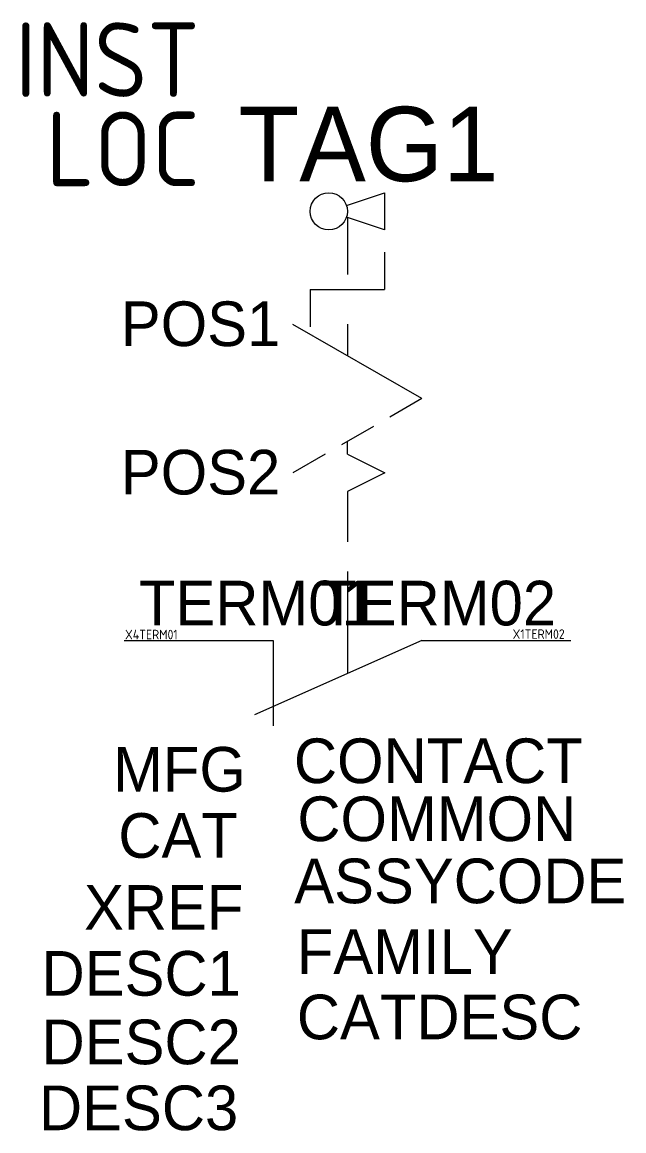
# Model space of a CAD drawing. Header units: millimetres. Extents: x -9.4 to 10.8, y -21.5 to 15.8.
import ezdxf
from ezdxf.enums import TextEntityAlignment as Align

# ---------------------------------------------------------------- set-up
doc = ezdxf.new("R2010")
doc.units = ezdxf.units.MM
doc.styles.add('WD_IEC', font='isocp2.shx', dxfattribs={"width": 0.9, "height": 4})

msp = doc.modelspace()

# ---------------------------------------------------------------- linework, layer by layer
for p, q in [((1.465, 9.606), (2.747, 10.034)), ((2.747, 10.034), (2.747, 8.784)), ((2.747, 8.784), (1.465, 9.211)), ((1.498, 9.2), (1.497, 7.286)), ((2.747, 8.034), (2.747, 6.784)), ((0.247, 6.784), (0.247, 5.534)), ((0.247, 6.784), (2.747, 6.784)), ((4, 3.125), (-0.334, 5.613)), ((1.5, 5.625), (1.5, 4.568)), ((4, 3.125), (2.917, 2.5)), ((2.376, 2.187), (1.294, 1.562)), ((1.5, 1.25), (1.5, 1.682)), ((0.752, 1.25), (-0.33, 0.625)), ((1.5, 1.25), (2.75, 0.625)), ((2.75, 0.625), (1.5, 0)), ((1.5, 0), (1.5, -1.687)), ((1.5, -2.687), (1.5, -6.111)), ((-6, -5), (-1, -5)), ((4, -5), (-1.625, -7.5)), ((-1, -5), (-1, -7.868)), ((4, -5), (9, -5))]:
    msp.add_line(p, q)
msp.add_circle((0.872, 9.409), 0.625)

# ---------------------------------------------------------------- texts
at = {"style": 'WD_IEC', "flags": 1}
for tag, p in [('INST', (-3.46, 13.255)), ('LOC', (-3.46, 10.255))]:
    msp.add_attdef(tag, text='', height=2.5, dxfattribs=at).set_placement(p, align=Align.RIGHT)
for tag, p, s, height in [('TAG1', (-2.159, 10.421), 'S', 2.5), ('TERM01', (-5.5, -4.498), '1', 1.5)]:
    msp.add_attdef(tag, p, s, height=height)
at = {"flags": 8}
for tag, text, p in [('POS1', '1', (-0.756, 5.634)), ('POS2', '2', (-0.756, 0.649))]:
    msp.add_attdef(tag, text=text, height=1.5, dxfattribs=at).set_placement(p, align=Align.MIDDLE_RIGHT)
msp.add_attdef('TERM02', text='2', height=1.5).set_placement((8.501, -4.499), align=Align.RIGHT)
at = {"style": 'WD_IEC', "flags": 1}
for tag, p in [('X4TERM01', (-5.966, -4.965)), ('X1TERM02', (7.043, -4.95))]:
    msp.add_attdef(tag, p, '', height=0.32, dxfattribs=at)
at = {"flags": 1}
for tag, p, s in [('MFG', (-6.367, -10.081), ''), ('CONTACT', (-0.299, -9.795), 'NC'), ('COMMON', (-0.183, -11.743), '02'), ('CAT', (-6.192, -12.304), ''), ('ASSYCODE', (-0.287, -13.83), ''), ('FAMILY', (-0.2, -16.202), 'PB_ACKO'), ('CATDESC', (-0.2, -18.4), '')]:
    msp.add_attdef(tag, p, s, height=1.5, dxfattribs=at)
at = {"lineweight": 15, "flags": 1}
msp.add_attdef('XREF', text='', height=1.5, dxfattribs=at).set_placement((-1.993, -14.72), align=Align.RIGHT)
at = {"flags": 1}
for tag, p in [('DESC1', (-2.08, -16.935)), ('DESC2', (-2.08, -19.238)), ('DESC3', (-2.167, -21.453))]:
    msp.add_attdef(tag, text='', height=1.5, dxfattribs=at).set_placement(p, align=Align.RIGHT)

doc.saveas('drawing.dxf')
